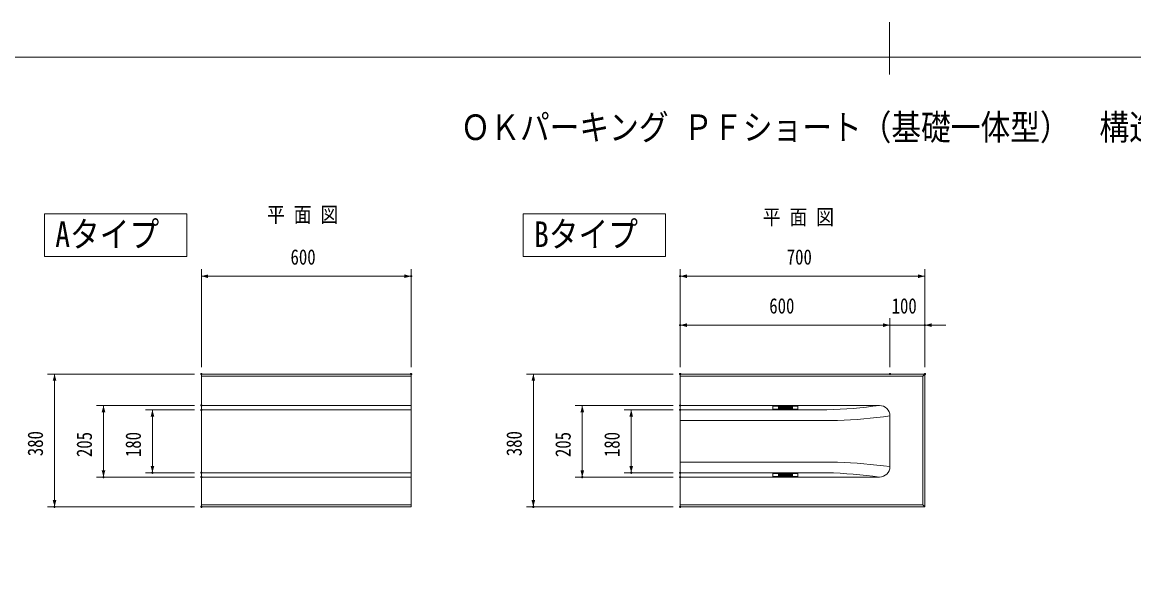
# Model space of a CAD drawing. Units: millimetres, scale not verified. Extents: x -5180 to 2870, y -2000 to 3095.
# Drawn here: x -2481 to 699, y 401 to 2000 of the extents above; entities that cross this region are included whole.
import ezdxf
from ezdxf.enums import TextEntityAlignment as Align

# ---------------------------------------------------------------- set-up
doc = ezdxf.new("R2010")
doc.units = ezdxf.units.MM
doc.header["$LTSCALE"] = 7
doc.header["$PDMODE"] = 32
doc.header["$PDSIZE"] = 3.5
doc.linetypes.add('USER5', pattern=[19.05, 12.7, -6.35])
doc.layers.add('0-0_1', color=7, linetype='USER5', lineweight=18)
doc.layers.add('0-2_3', color=7, linetype='Continuous', lineweight=18)
doc.styles.add('ＭＳ ゴシック', font='')
doc.styles.get('ＭＳ ゴシック').set_extended_font_data('MS Gothic')

# ---------------------------------------------------------------- blocks, each defined once
blk = doc.blocks.new('D0')
at = {"layer": '0-0_1', "linetype": 'Continuous'}
for p, q in [((3759.92, -12584.309), (3539.92, -12584.309)), ((3599.92, -12704.309), (3599.92, -12564.309)), ((3699.92, -12704.309), (3699.92, -12564.309))]:
    blk.add_line(p, q, dxfattribs=at)
at = {"layer": '0-0_1'}
for p in [(3699.92, -12584.309), (3599.92, -12724.309), (3699.92, -12724.309)]:
    blk.add_point(p, dxfattribs=at)
for points in [[(3580.601, -12589.486), (3580.601, -12579.133), (3599.92, -12584.309)], [(3719.238, -12579.133), (3719.238, -12589.486), (3699.92, -12584.309)]]:
    blk.add_solid(points, dxfattribs=at)
at = {"layer": '0-0_1', "style": 'ＭＳ ゴシック', "width": 0.8}
blk.add_text('100', height=43.99, dxfattribs=at).set_placement((3604.85, -12564.309), align=Align.BOTTOM_LEFT)
blk = doc.blocks.new('D1')
at = {"layer": '0-0_1', "linetype": 'Continuous'}
for p, q in [((1610.378, -12826.809), (1470.378, -12826.809)), ((1490.378, -13006.809), (1490.378, -12826.809)), ((1610.378, -13006.809), (1470.378, -13006.809))]:
    blk.add_line(p, q, dxfattribs=at)
at = {"layer": '0-0_1'}
for p in [(1630.378, -12826.809), (1490.378, -13006.809), (1630.378, -13006.809)]:
    blk.add_point(p, dxfattribs=at)
for points in [[(1495.554, -12846.128), (1485.201, -12846.128), (1490.378, -12826.809)], [(1485.201, -12987.491), (1495.554, -12987.491), (1490.378, -13006.809)]]:
    blk.add_solid(points, dxfattribs=at)
at = {"layer": '0-0_1', "style": 'ＭＳ ゴシック', "width": 0.8}
blk.add_text('180', height=43.99, rotation=90, dxfattribs=at).set_placement((1470.378, -12961.879), align=Align.BOTTOM_LEFT)
blk = doc.blocks.new('D2')
at = {"layer": '0-0_1', "linetype": 'Continuous'}
for p, q in [((1610.378, -12814.309), (1330.378, -12814.309)), ((1350.378, -13019.309), (1350.378, -12814.309)), ((1610.378, -13019.309), (1330.378, -13019.309))]:
    blk.add_line(p, q, dxfattribs=at)
at = {"layer": '0-0_1'}
for p in [(1630.378, -12814.309), (1350.378, -13019.309), (1630.378, -13019.309)]:
    blk.add_point(p, dxfattribs=at)
for points in [[(1355.554, -12833.628), (1345.201, -12833.628), (1350.378, -12814.309)], [(1345.201, -12999.991), (1355.554, -12999.991), (1350.378, -13019.309)]]:
    blk.add_solid(points, dxfattribs=at)
at = {"layer": '0-0_1', "style": 'ＭＳ ゴシック', "width": 0.8}
blk.add_text('205', height=43.99, rotation=90, dxfattribs=at).set_placement((1330.378, -12961.879), align=Align.BOTTOM_LEFT)
blk = doc.blocks.new('D3')
at = {"layer": '0-0_1', "linetype": 'Continuous'}
for p, q in [((1610.378, -12724.309), (1190.378, -12724.309)), ((1210.378, -13104.309), (1210.378, -12724.309)), ((1610.378, -13104.309), (1190.378, -13104.309))]:
    blk.add_line(p, q, dxfattribs=at)
at = {"layer": '0-0_1'}
for p in [(1630.378, -12724.309), (1210.378, -13104.309), (1630.378, -13104.309)]:
    blk.add_point(p, dxfattribs=at)
for points in [[(1215.554, -12743.628), (1205.201, -12743.628), (1210.378, -12724.309)], [(1205.201, -13084.991), (1215.554, -13084.991), (1210.378, -13104.309)]]:
    blk.add_solid(points, dxfattribs=at)
at = {"layer": '0-0_1', "style": 'ＭＳ ゴシック', "width": 0.8}
blk.add_text('380', height=43.99, rotation=90, dxfattribs=at).set_placement((1190.378, -12959.379), align=Align.BOTTOM_LEFT)
blk = doc.blocks.new('D27')
at = {"layer": '0-0_1', "linetype": 'Continuous'}
for p, q in [((2999.92, -12704.309), (2999.92, -12564.309)), ((2999.92, -12584.309), (3599.92, -12584.309)), ((3599.92, -12704.309), (3599.92, -12564.309))]:
    blk.add_line(p, q, dxfattribs=at)
at = {"layer": '0-0_1'}
for p in [(2999.92, -12584.309), (2999.92, -12724.309), (3599.92, -12724.309)]:
    blk.add_point(p, dxfattribs=at)
for points in [[(3019.238, -12579.133), (3019.238, -12589.486), (2999.92, -12584.309)], [(3580.601, -12589.486), (3580.601, -12579.133), (3599.92, -12584.309)]]:
    blk.add_solid(points, dxfattribs=at)
at = {"layer": '0-0_1', "style": 'ＭＳ ゴシック', "width": 0.8}
blk.add_text('600', height=43.99, dxfattribs=at).set_placement((3254.85, -12564.309), align=Align.BOTTOM_LEFT)
blk = doc.blocks.new('D28')
at = {"layer": '0-0_1', "linetype": 'Continuous'}
for p, q in [((2999.92, -12704.309), (2999.92, -12424.309)), ((3699.92, -12704.309), (3699.92, -12424.309)), ((2999.92, -12444.309), (3699.92, -12444.309))]:
    blk.add_line(p, q, dxfattribs=at)
at = {"layer": '0-0_1'}
for p in [(2999.92, -12444.309), (2999.92, -12724.309), (3699.92, -12724.309)]:
    blk.add_point(p, dxfattribs=at)
for points in [[(3019.238, -12439.133), (3019.238, -12449.486), (2999.92, -12444.309)], [(3680.601, -12449.486), (3680.601, -12439.133), (3699.92, -12444.309)]]:
    blk.add_solid(points, dxfattribs=at)
at = {"layer": '0-0_1', "style": 'ＭＳ ゴシック', "width": 0.8}
blk.add_text('700', height=43.99, dxfattribs=at).set_placement((3304.85, -12424.309), align=Align.BOTTOM_LEFT)
blk = doc.blocks.new('D46')
at = {"layer": '0-0_1', "linetype": 'Continuous'}
for p, q in [((1630.378, -12704.309), (1630.378, -12424.309)), ((2230.378, -12704.309), (2230.378, -12424.309)), ((2230.378, -12444.309), (1630.378, -12444.309))]:
    blk.add_line(p, q, dxfattribs=at)
at = {"layer": '0-0_1'}
for p in [(2230.378, -12444.309), (1630.378, -12724.309), (2230.378, -12724.309)]:
    blk.add_point(p, dxfattribs=at)
for points in [[(1649.696, -12439.133), (1649.696, -12449.486), (1630.378, -12444.309)], [(2211.059, -12449.486), (2211.059, -12439.133), (2230.378, -12444.309)]]:
    blk.add_solid(points, dxfattribs=at)
at = {"layer": '0-0_1', "style": 'ＭＳ ゴシック', "width": 0.8}
blk.add_text('600', height=43.99, dxfattribs=at).set_placement((1885.308, -12424.309), align=Align.BOTTOM_LEFT)
blk = doc.blocks.new('D53')
at = {"layer": '0-0_1', "linetype": 'Continuous'}
for p, q in [((2979.92, -12826.809), (2839.92, -12826.809)), ((2859.92, -13006.809), (2859.92, -12826.809)), ((2979.92, -13006.809), (2839.92, -13006.809))]:
    blk.add_line(p, q, dxfattribs=at)
at = {"layer": '0-0_1'}
for p in [(2999.92, -12826.809), (2859.92, -13006.809), (2999.92, -13006.809)]:
    blk.add_point(p, dxfattribs=at)
for points in [[(2865.096, -12846.128), (2854.744, -12846.128), (2859.92, -12826.809)], [(2854.744, -12987.491), (2865.096, -12987.491), (2859.92, -13006.809)]]:
    blk.add_solid(points, dxfattribs=at)
at = {"layer": '0-0_1', "style": 'ＭＳ ゴシック', "width": 0.8}
blk.add_text('180', height=43.99, rotation=90, dxfattribs=at).set_placement((2839.92, -12961.879), align=Align.BOTTOM_LEFT)
blk = doc.blocks.new('D54')
at = {"layer": '0-0_1', "linetype": 'Continuous'}
for p, q in [((2979.92, -12814.309), (2699.92, -12814.309)), ((2719.92, -13019.309), (2719.92, -12814.309)), ((2979.92, -13019.309), (2699.92, -13019.309))]:
    blk.add_line(p, q, dxfattribs=at)
at = {"layer": '0-0_1'}
for p in [(2999.92, -12814.309), (2719.92, -13019.309), (2999.92, -13019.309)]:
    blk.add_point(p, dxfattribs=at)
for points in [[(2725.096, -12833.628), (2714.744, -12833.628), (2719.92, -12814.309)], [(2714.744, -12999.991), (2725.096, -12999.991), (2719.92, -13019.309)]]:
    blk.add_solid(points, dxfattribs=at)
at = {"layer": '0-0_1', "style": 'ＭＳ ゴシック', "width": 0.8}
blk.add_text('205', height=43.99, rotation=90, dxfattribs=at).set_placement((2699.92, -12961.879), align=Align.BOTTOM_LEFT)
blk = doc.blocks.new('D55')
at = {"layer": '0-0_1', "linetype": 'Continuous'}
for p, q in [((2979.92, -12724.309), (2559.92, -12724.309)), ((2579.92, -13104.309), (2579.92, -12724.309)), ((2979.92, -13104.309), (2559.92, -13104.309))]:
    blk.add_line(p, q, dxfattribs=at)
at = {"layer": '0-0_1'}
for p in [(2999.92, -12724.309), (2579.92, -13104.309), (2999.92, -13104.309)]:
    blk.add_point(p, dxfattribs=at)
for points in [[(2585.096, -12743.628), (2574.744, -12743.628), (2579.92, -12724.309)], [(2574.744, -13084.991), (2585.096, -13084.991), (2579.92, -13104.309)]]:
    blk.add_solid(points, dxfattribs=at)
at = {"layer": '0-0_1', "style": 'ＭＳ ゴシック', "width": 0.8}
blk.add_text('380', height=43.99, rotation=90, dxfattribs=at).set_placement((2559.92, -12959.379), align=Align.BOTTOM_LEFT)

msp = doc.modelspace()

# ---------------------------------------------------------------- linework, layer by layer
at = {"layer": '0-0_1', "linetype": 'Continuous'}
for p, q in [((-1368.308, 992.897), (-1968.308, 992.897)), ((-1968.308, 612.897), (-1968.308, 992.897)), ((-1368.308, 986.897), (-1968.308, 986.897)), ((-1368.308, 992.897), (-1368.308, 612.897)), ((-598.766, 992.897), (-598.766, 612.897)), ((95.234, 986.897), (-598.766, 986.897)), ((95.234, 986.897), (101.234, 992.897)), ((95.234, 618.897), (95.234, 986.897)), ((-1368.308, 902.897), (-1968.308, 902.897)), ((-1968.308, 890.397), (-1368.308, 890.397)), ((-28.766, 902.897), (-598.766, 902.897)), ((-598.766, 890.397), (-178.766, 890.397)), ((-333.766, 901.392), (-261.766, 901.392)), ((-317.766, 899.019), (-317.766, 894.63)), ((-278.766, 900.019), (-316.766, 900.019)), ((-316.766, 893.63), (-278.766, 893.63)), ((-277.766, 899.019), (-277.766, 894.63)), ((-261.766, 901.392), (-261.766, 892.099)), ((-598.766, 860.397), (-148.766, 860.397)), ((1.234, 727.897), (1.234, 872.897)), ((-598.766, 740.397), (-148.766, 740.397)), ((-1968.308, 710.397), (-1368.308, 710.397)), ((-598.766, 710.397), (-178.766, 710.397)), ((-317.766, 701.774), (-317.766, 706.163)), ((-316.766, 707.163), (-278.766, 707.163)), ((-278.766, 700.774), (-316.766, 700.774)), ((-277.766, 701.774), (-277.766, 706.163)), ((-261.766, 699.401), (-261.766, 708.695)), ((-1968.308, 697.897), (-1368.308, 697.897)), ((-28.766, 697.897), (-598.766, 697.897)), ((-333.766, 699.401), (-261.766, 699.401)), ((-1968.308, 618.897), (-1368.308, 618.897)), ((-1968.308, 612.897), (-1368.308, 612.897)), ((-598.766, 618.897), (95.234, 618.897)), ((95.234, 618.897), (101.234, 612.897))]:
    msp.add_line(p, q, dxfattribs=at)
at = {"layer": '0-0_1'}
for p, q in [((-279.766, 898.839), (-315.766, 898.839)), ((-313.766, 896.839), (-311.766, 896.839)), ((-311.766, 896.839), (-312.766, 898.839)), ((-311.766, 896.839), (-310.766, 898.839)), ((-310.766, 894.839), (-311.766, 896.839)), ((-309.766, 896.839), (-308.766, 898.839)), ((-307.766, 896.839), (-305.766, 896.839)), ((-305.766, 896.839), (-306.766, 898.839)), ((-305.766, 896.839), (-304.766, 898.839)), ((-304.766, 894.839), (-305.766, 896.839)), ((-303.766, 896.839), (-302.766, 898.839)), ((-301.766, 896.839), (-299.766, 896.839)), ((-299.766, 896.839), (-300.766, 898.839)), ((-299.766, 896.839), (-298.766, 898.839)), ((-298.766, 894.839), (-299.766, 896.839)), ((-297.766, 896.839), (-296.766, 898.839)), ((-295.766, 896.839), (-293.766, 896.839)), ((-293.766, 896.839), (-294.766, 898.839)), ((-293.766, 896.839), (-292.766, 898.839)), ((-292.766, 894.839), (-293.766, 896.839)), ((-291.766, 896.839), (-290.766, 898.839)), ((-289.766, 896.839), (-287.766, 896.839)), ((-287.766, 896.839), (-288.766, 898.839)), ((-287.766, 896.839), (-286.766, 898.839)), ((-286.766, 894.839), (-287.766, 896.839)), ((-285.766, 896.839), (-284.766, 898.839)), ((-283.766, 896.839), (-281.766, 896.839)), ((-281.766, 896.839), (-282.766, 898.839)), ((-281.766, 896.839), (-280.766, 898.839)), ((-279.766, 896.839), (-281.766, 896.839)), ((-280.766, 894.839), (-281.766, 896.839)), ((-279.766, 894.839), (-279.766, 898.839)), ((-279.766, 701.954), (-315.766, 701.954)), ((-313.766, 703.954), (-311.766, 703.954)), ((-311.766, 703.954), (-312.766, 701.954)), ((-310.766, 705.954), (-311.766, 703.954)), ((-311.766, 703.954), (-310.766, 701.954)), ((-309.766, 703.954), (-308.766, 701.954)), ((-307.766, 703.954), (-305.766, 703.954)), ((-305.766, 703.954), (-306.766, 701.954)), ((-304.766, 705.954), (-305.766, 703.954)), ((-305.766, 703.954), (-304.766, 701.954)), ((-303.766, 703.954), (-302.766, 701.954)), ((-301.766, 703.954), (-299.766, 703.954)), ((-299.766, 703.954), (-300.766, 701.954)), ((-298.766, 705.954), (-299.766, 703.954)), ((-299.766, 703.954), (-298.766, 701.954)), ((-297.766, 703.954), (-296.766, 701.954)), ((-295.766, 703.954), (-293.766, 703.954)), ((-293.766, 703.954), (-294.766, 701.954)), ((-292.766, 705.954), (-293.766, 703.954)), ((-293.766, 703.954), (-292.766, 701.954)), ((-291.766, 703.954), (-290.766, 701.954)), ((-289.766, 703.954), (-287.766, 703.954)), ((-287.766, 703.954), (-288.766, 701.954)), ((-286.766, 705.954), (-287.766, 703.954)), ((-287.766, 703.954), (-286.766, 701.954)), ((-285.766, 703.954), (-284.766, 701.954)), ((-283.766, 703.954), (-281.766, 703.954)), ((-281.766, 703.954), (-282.766, 701.954)), ((-280.766, 705.954), (-281.766, 703.954)), ((-281.766, 703.954), (-280.766, 701.954)), ((-279.766, 703.954), (-281.766, 703.954)), ((-279.766, 705.954), (-279.766, 701.954))]:
    msp.add_line(p, q, dxfattribs=at)
at = {"layer": '0-0_1', "linetype": 'Continuous'}
for points in [[(-2417.386, 1451.406), (-2010.086, 1451.406), (-2010.086, 1329.506), (-2417.386, 1329.506)], [(-1047.844, 1451.406), (-640.544, 1451.406), (-640.544, 1329.506), (-1047.844, 1329.506)]]:
    msp.add_lwpolyline(points, close=True, dxfattribs=at)
for points in [[(-598.766, 612.897), (101.234, 612.897), (101.234, 992.897), (-598.766, 992.897)], [(-261.766, 892.099), (-297.679, 892.099), (-333.766, 892.099), (-333.766, 901.392)], [(-261.766, 708.695), (-297.679, 708.695), (-333.766, 708.695), (-333.766, 699.401)]]:
    msp.add_lwpolyline(points, dxfattribs=at)
at = {"layer": '0-0_1'}
for points in [[(-279.766, 894.839), (-315.766, 894.839), (-315.766, 898.839)], [(-314.766, 894.839), (-315.766, 896.839), (-314.766, 898.839)], [(-314.766, 894.839), (-313.766, 896.839), (-314.766, 898.839)], [(-312.766, 894.839), (-311.766, 896.839), (-312.766, 898.839)], [(-308.766, 894.839), (-309.766, 896.839), (-311.766, 896.839)], [(-308.766, 894.839), (-309.766, 896.839), (-308.766, 898.839)], [(-308.766, 894.839), (-307.766, 896.839), (-308.766, 898.839)], [(-306.766, 894.839), (-305.766, 896.839), (-306.766, 898.839)], [(-302.766, 894.839), (-303.766, 896.839), (-305.766, 896.839)], [(-302.766, 894.839), (-303.766, 896.839), (-302.766, 898.839)], [(-302.766, 894.839), (-301.766, 896.839), (-302.766, 898.839)], [(-300.766, 894.839), (-299.766, 896.839), (-300.766, 898.839)], [(-296.766, 894.839), (-297.766, 896.839), (-299.766, 896.839)], [(-296.766, 894.839), (-297.766, 896.839), (-296.766, 898.839)], [(-296.766, 894.839), (-295.766, 896.839), (-296.766, 898.839)], [(-294.766, 894.839), (-293.766, 896.839), (-294.766, 898.839)], [(-290.766, 894.839), (-291.766, 896.839), (-293.766, 896.839)], [(-290.766, 894.839), (-291.766, 896.839), (-290.766, 898.839)], [(-290.766, 894.839), (-289.766, 896.839), (-290.766, 898.839)], [(-288.766, 894.839), (-287.766, 896.839), (-288.766, 898.839)], [(-284.766, 894.839), (-285.766, 896.839), (-287.766, 896.839)], [(-284.766, 894.839), (-285.766, 896.839), (-284.766, 898.839)], [(-284.766, 894.839), (-283.766, 896.839), (-284.766, 898.839)], [(-282.766, 894.839), (-281.766, 896.839), (-282.766, 898.839)], [(-279.766, 705.954), (-315.766, 705.954), (-315.766, 701.954)], [(-314.766, 705.954), (-315.766, 703.954), (-314.766, 701.954)], [(-314.766, 705.954), (-313.766, 703.954), (-314.766, 701.954)], [(-312.766, 705.954), (-311.766, 703.954), (-312.766, 701.954)], [(-308.766, 705.954), (-309.766, 703.954), (-311.766, 703.954)], [(-308.766, 705.954), (-309.766, 703.954), (-308.766, 701.954)], [(-308.766, 705.954), (-307.766, 703.954), (-308.766, 701.954)], [(-306.766, 705.954), (-305.766, 703.954), (-306.766, 701.954)], [(-302.766, 705.954), (-303.766, 703.954), (-305.766, 703.954)], [(-302.766, 705.954), (-303.766, 703.954), (-302.766, 701.954)], [(-302.766, 705.954), (-301.766, 703.954), (-302.766, 701.954)], [(-300.766, 705.954), (-299.766, 703.954), (-300.766, 701.954)], [(-296.766, 705.954), (-297.766, 703.954), (-299.766, 703.954)], [(-296.766, 705.954), (-297.766, 703.954), (-296.766, 701.954)], [(-296.766, 705.954), (-295.766, 703.954), (-296.766, 701.954)], [(-294.766, 705.954), (-293.766, 703.954), (-294.766, 701.954)], [(-290.766, 705.954), (-291.766, 703.954), (-293.766, 703.954)], [(-290.766, 705.954), (-291.766, 703.954), (-290.766, 701.954)], [(-290.766, 705.954), (-289.766, 703.954), (-290.766, 701.954)], [(-288.766, 705.954), (-287.766, 703.954), (-288.766, 701.954)], [(-284.766, 705.954), (-285.766, 703.954), (-287.766, 703.954)], [(-284.766, 705.954), (-285.766, 703.954), (-284.766, 701.954)], [(-284.766, 705.954), (-283.766, 703.954), (-284.766, 701.954)], [(-282.766, 705.954), (-281.766, 703.954), (-282.766, 701.954)]]:
    msp.add_lwpolyline(points, dxfattribs=at)
at = {"layer": '0-0_1', "linetype": 'Continuous'}
for centre, radius, start, end in [((-316.766, 899.019), 1, 90, 180), ((-316.766, 894.63), 1, 180, 270), ((-278.766, 899.019), 1, 0, 90), ((-278.766, 894.63), 1, 270, 0), ((-225.166, 2353.453), 1463.792, 271.81651, 277.71077), ((-28.766, 872.897), 30, 0, 90), ((-195.166, 2323.453), 1463.792, 271.81651, 277.71077), ((-195.166, -722.66), 1463.792, 82.28923, 88.18349), ((-316.766, 706.163), 1, 90, 180), ((-316.766, 701.774), 1, 180, 270), ((-278.766, 706.163), 1, 0, 90), ((-278.766, 701.774), 1, 270, 0), ((-225.166, -752.66), 1463.792, 82.28923, 88.18349), ((-28.766, 727.897), 30, 270, 0)]:
    msp.add_arc(centre, radius, start, end, dxfattribs=at)
at = {"layer": '0-2_3'}
msp.add_line((0, 2000), (0, 1850), dxfattribs=at)
msp.add_lwpolyline([(2770, -1900), (2770, 1900), (-2770, 1900)], dxfattribs=at)

# ---------------------------------------------------------------- block references
at = {"layer": '0-0_1'}
for name in ['D46', 'D28', 'D27', 'D0', 'D3', 'D55', 'D2', 'D1', 'D54', 'D53']:
    msp.add_blockref(name, (-3598.686, 13717.206), dxfattribs=at)

# ---------------------------------------------------------------- texts
at = {"layer": '0-0_1', "style": 'ＭＳ ゴシック', "width": 0.85}
for s, height, p in [('ＯＫパーキング ＰＦショート（基礎一体型）\u3000構造図', 73.31, (-1226.893, 1640.737)), ('平 面 図', 43.99, (-1780.793, 1413.924)), ('平 面 図', 43.99, (-362.451, 1407.006)), ('Aタイプ', 73.31, (-2386.456, 1334.406)), ('Bタイプ', 73.31, (-1016.914, 1334.406))]:
    msp.add_text(s, height=height, dxfattribs=at).set_placement(p, align=Align.BOTTOM_LEFT)

doc.saveas('drawing.dxf')
